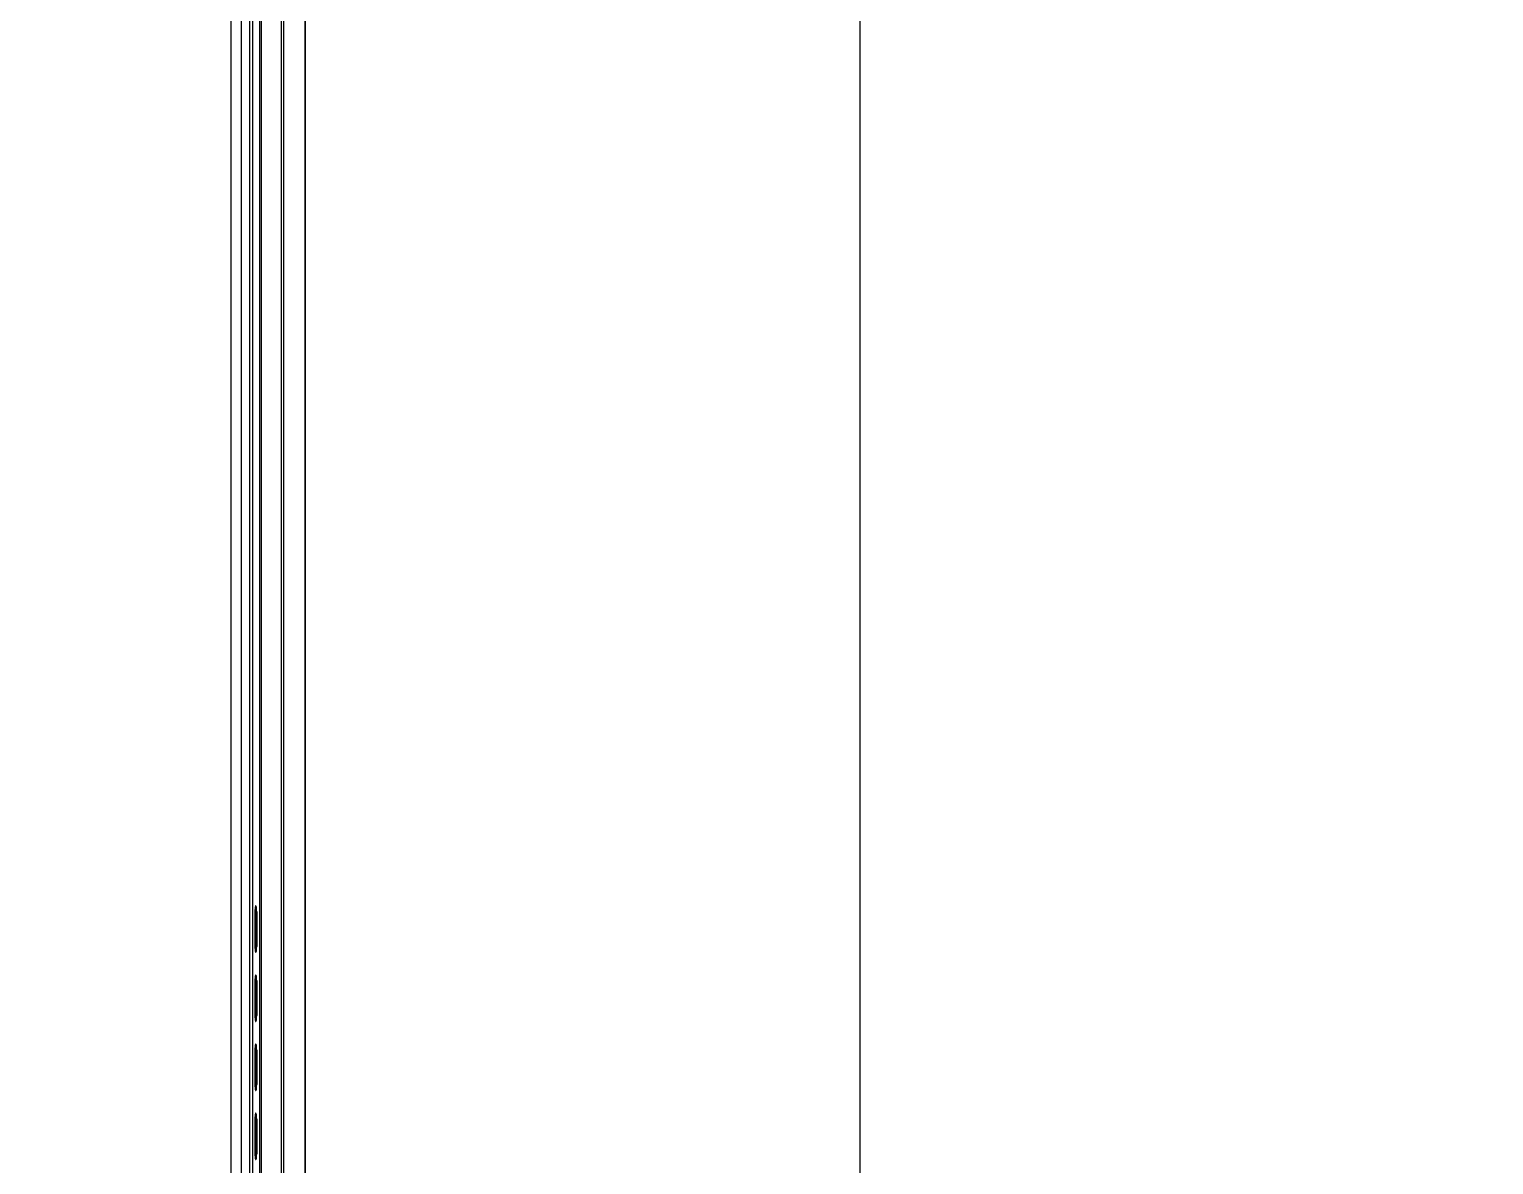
# Model space of a CAD drawing. Header units: feet. Extents: x 1518 to 2565, y 62 to 679.
# Drawn here: x 2123.65 to 2166.02, y 613.26 to 646.13 of the extents above; entities that cross this region are included whole.
import ezdxf

# ---------------------------------------------------------------- set-up
doc = ezdxf.new("R2010")
doc.units = ezdxf.units.FT
doc.header["$LTSCALE"] = 50
doc.header["$MEASUREMENT"] = 0

# ---------------------------------------------------------------- blocks, each defined once
blk = doc.blocks.new('Z1')
at = {"color": 1, "linetype": 'Continuous'}
for p, q in [((0.617, 204.498), (0.617, 134.498)), ((0.832, 134.498), (0.832, 204.498)), ((0.871, 204.498), (0.871, 134.498)), ((1.523, 204.498), (1.523, 134.498)), ((2.142, 134.498), (2.142, 204.498)), ((0.301, 138.393), (0.301, 202.248))]:
    blk.add_line(p, q, dxfattribs=at)
for points in [[(1.461, 134.498), (0.871, 134.498), (0.832, 134.498), (0.617, 134.498), (0.54, 134.498), (0.54, 204.498), (0.617, 204.498), (0.832, 204.498), (0.871, 204.498), (1.461, 204.498)], [(0.291, 203.06), (0, 203.06), (-38.449, 203.06), (-38.449, 137.56), (0, 137.56), (0, 203.06)], [(56.931, 203.06), (56.64, 203.06), (18.191, 203.06), (18.191, 137.56), (56.64, 137.56), (56.64, 203.06)], [(0.708, 153.998), (0.742, 153.998), (0.742, 152.998), (0.708, 152.998)], [(0.708, 151.998), (0.742, 151.998), (0.742, 150.998), (0.708, 150.998)], [(0.708, 149.998), (0.742, 149.998), (0.742, 148.998), (0.708, 148.998)], [(0.708, 147.998), (0.742, 147.998), (0.742, 146.998), (0.708, 146.998)]]:
    blk.add_lwpolyline(points, dxfattribs=at)
blk.add_lwpolyline([(1.461, 134.498), (1.461, 204.498), (1.523, 204.498), (2.142, 204.498), (2.143, 204.498), (2.143, 134.498), (2.142, 134.498), (1.523, 134.498)], close=True, dxfattribs=at)
at = {"color": 1, "linetype": 'Continuous', "flags": 128}
for points in [[(0.742, 153.998), (0.741, 154.046), (0.738, 154.09), (0.733, 154.127), (0.727, 154.154), (0.719, 154.168), (0.712, 154.168), (0.705, 154.154), (0.699, 154.127), (0.694, 154.09), (0.691, 154.046), (0.69, 153.998), (0.69, 152.998), (0.691, 152.949), (0.694, 152.905), (0.699, 152.868), (0.705, 152.841), (0.712, 152.827), (0.719, 152.827), (0.727, 152.841), (0.733, 152.868), (0.738, 152.905), (0.741, 152.949), (0.742, 152.998)], [(0.742, 151.998), (0.741, 152.046), (0.738, 152.09), (0.733, 152.127), (0.727, 152.154), (0.719, 152.168), (0.712, 152.168), (0.705, 152.154), (0.699, 152.127), (0.694, 152.09), (0.691, 152.046), (0.69, 151.998), (0.69, 150.998), (0.691, 150.949), (0.694, 150.905), (0.699, 150.868), (0.705, 150.841), (0.712, 150.827), (0.719, 150.827), (0.727, 150.841), (0.733, 150.868), (0.738, 150.905), (0.741, 150.949), (0.742, 150.998)], [(0.742, 149.998), (0.741, 150.046), (0.738, 150.09), (0.733, 150.127), (0.727, 150.154), (0.719, 150.168), (0.712, 150.168), (0.705, 150.154), (0.699, 150.127), (0.694, 150.09), (0.691, 150.046), (0.69, 149.998), (0.69, 148.998), (0.691, 148.949), (0.694, 148.905), (0.699, 148.868), (0.705, 148.841), (0.712, 148.827), (0.719, 148.827), (0.727, 148.841), (0.733, 148.868), (0.738, 148.905), (0.741, 148.949), (0.742, 148.998)], [(0.742, 147.998), (0.741, 148.046), (0.738, 148.09), (0.733, 148.127), (0.727, 148.154), (0.719, 148.168), (0.712, 148.168), (0.705, 148.154), (0.699, 148.127), (0.694, 148.09), (0.691, 148.046), (0.69, 147.998), (0.69, 146.998), (0.691, 146.949), (0.694, 146.905), (0.699, 146.868), (0.705, 146.841), (0.712, 146.827), (0.719, 146.827), (0.727, 146.841), (0.733, 146.868), (0.738, 146.905), (0.741, 146.949), (0.742, 146.998)]]:
    blk.add_lwpolyline(points, dxfattribs=at)
at = {"color": 1, "linetype": 'Continuous'}
for points in [[(0.699, 154.129, -0.044072), (0.708, 153.998), (0.708, 152.998, -0.04407), (0.699, 152.866)], [(0.699, 152.129, -0.04407), (0.708, 151.998), (0.708, 150.998, -0.04407), (0.699, 150.866)], [(0.699, 150.129, -0.044122), (0.708, 149.998), (0.708, 148.998, -0.044072), (0.699, 148.866)], [(0.699, 148.129, -0.044072), (0.708, 147.998), (0.708, 146.998, -0.044122), (0.699, 146.866)]]:
    blk.add_lwpolyline(points, format="xyb", dxfattribs=at)

msp = doc.modelspace()

# ---------------------------------------------------------------- block references
msp.add_blockref('Z1', (2129.486, 466.586))

doc.saveas('drawing.dxf')
